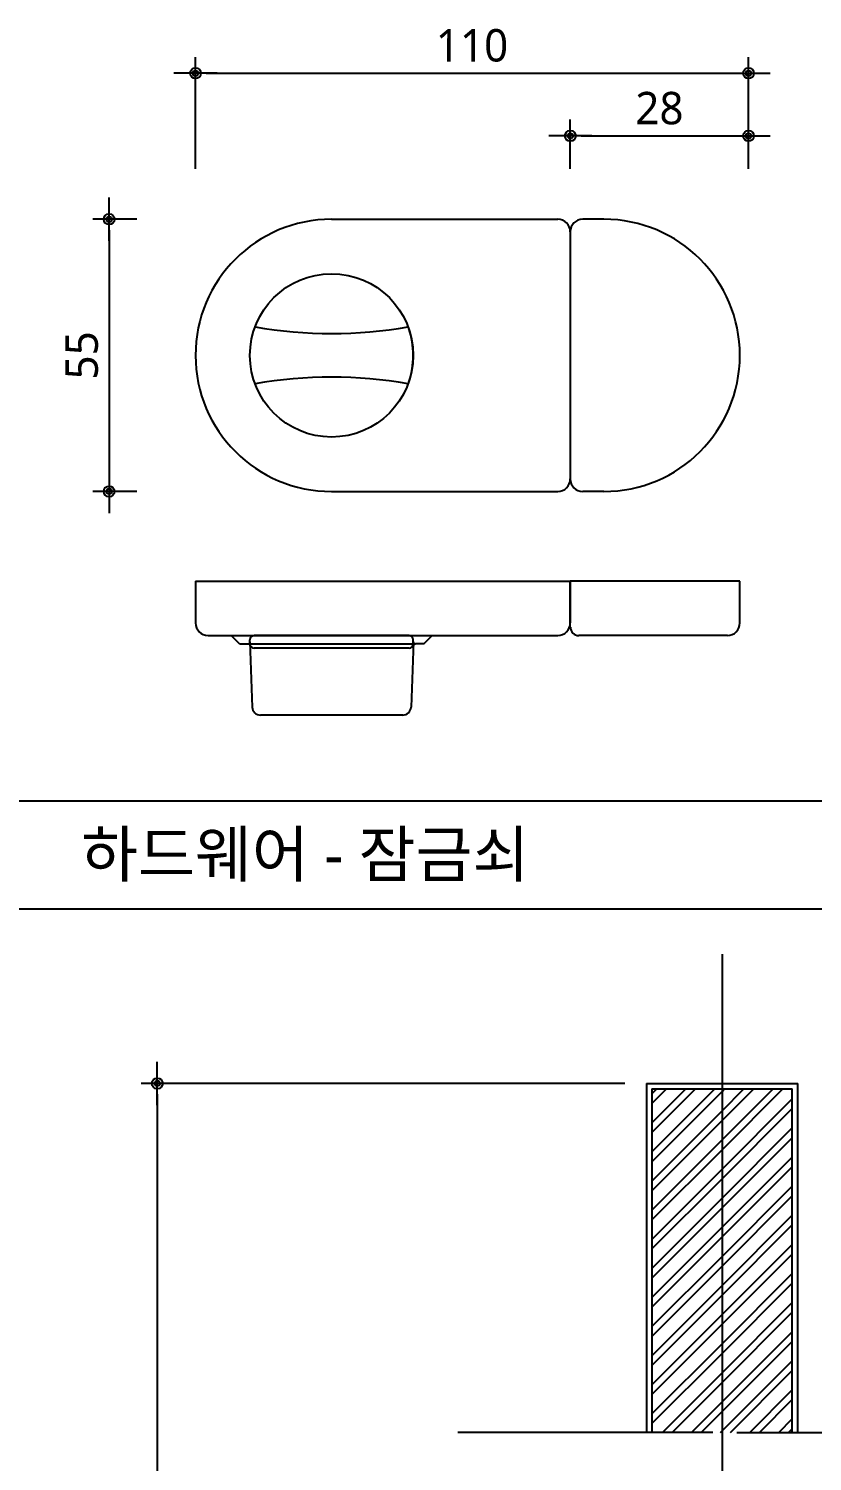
# Model space of a CAD drawing. Extents: x -255 to 8105, y -176 to 5714.
# Drawn here: x 5890 to 6616, y 3140 to 4467 of the extents above; entities that cross this region are included whole.
import ezdxf
from ezdxf.enums import TextEntityAlignment as Align

# ---------------------------------------------------------------- set-up
doc = ezdxf.new("R2010")
doc.units = 0
doc.header["$LTSCALE"] = 30
doc.linetypes.add('CEN', pattern=[62, 60, -1, 0, -1])
doc.layers.get('0').update_dxf_attribs({"linetype": 'CONTINUOUS'})
for name, color, linetype in [('02---제품선', 4, 'CONTINUOUS'), ('C', 2, 'CONTINUOUS'), ('DIM', 7, 'CONTINUOUS'), ('HAT', 8, 'CONTINUOUS'), ('TIT', 3, 'CONTINUOUS'), ('중심선', 1, 'CEN'), ('판넬', 2, 'CONTINUOUS')]:
    doc.layers.add(name, color=color, linetype=linetype)
doc.styles.add('돋움', font='malgun.ttf')

# ---------------------------------------------------------------- blocks, each defined once
blk = doc.blocks.new('DIMDOT')
at = {"linetype": 'Continuous'}
blk.add_line((-2, 0), (2, 0), dxfattribs=at)
for radius in [0.5, 0.25]:
    blk.add_circle((0, 0), radius, dxfattribs=at)
blk = doc.blocks.new('UNI-01', base_point=(7634, 7239))
at = {"color": 8}
for p, q in [((13467.1, 10990.8), (14886.8, 10990.8)), ((13467.1, 10890.8), (14886.8, 10890.8))]:
    blk.add_line(p, q, dxfattribs=at)
for p, q in [((14157.7, 10406.1), (13921.8, 10406.1)), ((14179.9, 10406.1), (14415.8, 10406.1))]:
    blk.add_line(p, q)
at = {"layer": '02---제품선'}
for p, q in [((13804.8, 11529.1), (14014.2, 11529.1)), ((14056.8, 11529.1), (14037.4, 11529.1)), ((14025.8, 11517.5), (14025.8, 11288.7)), ((14025.8, 11517.5), (14025.8, 11288.7)), ((13804.8, 11277.1), (14014.2, 11277.1)), ((14056.8, 11277.1), (14037.4, 11277.1)), ((13678.8, 11194.1), (14025.8, 11194.1)), ((13678.8, 11194.1), (13678.8, 11155.4)), ((14025.8, 11194.1), (14025.8, 11155.4)), ((14182.8, 11194.1), (14025.8, 11194.1)), ((14025.8, 11151.5), (14025.8, 11194.1)), ((14182.8, 11155.4), (14182.8, 11194.1)), ((13690.5, 11143.7), (13711.8, 11143.7)), ((13711.8, 11143.7), (13897.9, 11143.7)), ((13719.5, 11136), (13711.8, 11143.7)), ((13876.5, 11143.7), (13733.1, 11143.7)), ((13890.1, 11136), (13897.9, 11143.7)), ((13897.9, 11143.7), (14014.2, 11143.7)), ((14171.2, 11143.7), (14033.6, 11143.7)), ((13719.5, 11136), (13727.3, 11136)), ((13727.3, 11136), (13882.4, 11136)), ((13729.2, 11136), (13729.2, 11139.8)), ((13729.2, 11137.9), (13731.3, 11077.5)), ((13876.5, 11132.1), (13733.1, 11132.1)), ((13880.5, 11137.9), (13878.4, 11077.5)), ((13880.4, 11136), (13880.4, 11139.8)), ((13890.1, 11136), (13882.4, 11136)), ((13870.6, 11070.1), (13739, 11070.1))]:
    blk.add_line(p, q, dxfattribs=at)
blk.add_circle((13804.8, 11403.1), 75.6, dxfattribs=at)
blk.add_circle((13804.8, 11403.1), 75.6, dxfattribs=at)
for centre, radius, start, end in [((13804.8, 11403.1), 126, 90, 180), ((14014.2, 11517.5), 11.6, 0, 90), ((14037.4, 11517.5), 11.6, 90, 180), ((14056.8, 11403.1), 126, 0, 90), ((13804.8, 11839.9), 416.6, 260.2031, 279.7969), ((13804.8, 11403.1), 75.6, 340.7512, 19.2488), ((13804.8, 11403.1), 126, 180, 270), ((14056.8, 11403.1), 126, 270, 0), ((13804.8, 10966.3), 416.6, 80.2031, 99.7969), ((14014.2, 11288.7), 11.6, 270, 0), ((14037.4, 11288.7), 11.6, 180, 270), ((13690.5, 11155.4), 11.6, 180, 270), ((14014.2, 11155.4), 11.6, 270, 0), ((14171.2, 11155.4), 11.6, 270, 0), ((13733.1, 11139.8), 3.88, 90, 180), ((13876.5, 11139.8), 3.88, 0, 90), ((14033.6, 11151.5), 7.75, 180, 270), ((13733.1, 11136), 3.88, 180, 270), ((13876.5, 11136), 3.88, 270, 0), ((13739, 11077.8), 7.75, 182, 270), ((13870.6, 11077.8), 7.75, 270, 358)]:
    blk.add_arc(centre, radius, start, end, dxfattribs=at)
at = {"layer": 'C'}
for p, q in [((14101.3, 10724.1), (14101.3, 10406.1)), ((14101.3, 10724.1), (14231.3, 10724.1)), ((14231.3, 10406.1), (14231.3, 10724.1))]:
    blk.add_line(p, q, dxfattribs=at)
at = {"layer": 'DIM', "ltscale": 10}
for p, q in [((13678.8, 11575.7), (13678.8, 11679.3)), ((14190.8, 11575.7), (14190.8, 11679.3)), ((13688.8, 11664.3), (14180.8, 11664.3)), ((14025.8, 11575.7), (14025.8, 11621.3)), ((14190.8, 11575.7), (14190.8, 11621.3)), ((14035.8, 11606.3), (14180.8, 11606.3)), ((13624.5, 11529.1), (13583.8, 11529.1)), ((13598.8, 11519.1), (13598.8, 11287.1)), ((13624.5, 11277.1), (13583.8, 11277.1)), ((14076.3, 10729.1), (13628.4, 10729.1)), ((13643.4, 10719.1), (13643.4, 8400.1))]:
    blk.add_line(p, q, dxfattribs=at)
at = {"layer": 'HAT', "linetype": 'Continuous'}
for p, q in [((14101.3, 10719.5), (14105.8, 10724.1)), ((14101.3, 10692.6), (14132.7, 10724.1)), ((14101.3, 10665.7), (14159.7, 10724.1)), ((14101.3, 10710.6), (14114.8, 10724.1)), ((14101.3, 10683.6), (14141.7, 10724.1)), ((14101.3, 10656.7), (14166.3, 10721.7)), ((14166.3, 10703.7), (14186.6, 10724.1)), ((14166.3, 10676.8), (14213.6, 10724.1)), ((14166.3, 10721.7), (14168.7, 10724.1)), ((14166.3, 10694.7), (14195.6, 10724.1)), ((14166.3, 10667.8), (14222.6, 10724.1)), ((14101.3, 10638.7), (14166.3, 10703.7)), ((14166.3, 10649.8), (14231.3, 10714.8)), ((14166.3, 10640.9), (14231.3, 10705.9)), ((14101.3, 10629.7), (14166.3, 10694.7)), ((14101.3, 10611.8), (14166.3, 10676.8)), ((14166.3, 10622.9), (14231.3, 10687.9)), ((14166.3, 10613.9), (14231.3, 10678.9)), ((14101.3, 10602.8), (14166.3, 10667.8)), ((14166.3, 10596), (14231.3, 10661)), ((14166.3, 10587), (14231.3, 10652)), ((14101.3, 10584.8), (14166.3, 10649.8)), ((14101.3, 10575.9), (14166.3, 10640.9)), ((14166.3, 10569), (14231.3, 10634)), ((14166.3, 10560), (14231.3, 10625)), ((14101.3, 10557.9), (14166.3, 10622.9)), ((14101.3, 10548.9), (14166.3, 10613.9)), ((14166.3, 10542.1), (14231.3, 10607.1)), ((14166.3, 10533.1), (14231.3, 10598.1)), ((14101.3, 10531), (14166.3, 10596)), ((14101.3, 10522), (14166.3, 10587)), ((14166.3, 10515.1), (14231.3, 10580.1)), ((14166.3, 10506.2), (14231.3, 10571.2)), ((14101.3, 10504), (14166.3, 10569)), ((14101.3, 10495), (14166.3, 10560)), ((14166.3, 10488.2), (14231.3, 10553.2)), ((14166.3, 10479.2), (14231.3, 10544.2)), ((14101.3, 10477.1), (14166.3, 10542.1)), ((14101.3, 10468.1), (14166.3, 10533.1)), ((14166.3, 10461.3), (14231.3, 10526.3)), ((14166.3, 10452.3), (14231.3, 10517.3)), ((14101.3, 10450.1), (14166.3, 10515.1)), ((14101.3, 10441.2), (14166.3, 10506.2)), ((14166.3, 10434.3), (14231.3, 10499.3)), ((14101.3, 10423.2), (14166.3, 10488.2)), ((14101.3, 10414.2), (14166.3, 10479.2)), ((14166.3, 10425.3), (14231.3, 10490.3)), ((14166.3, 10407.4), (14231.3, 10472.4)), ((14111.1, 10406.1), (14166.3, 10461.3)), ((14120.1, 10406.1), (14166.3, 10452.3)), ((14174, 10406.1), (14231.3, 10463.4)), ((14192, 10406.1), (14231.3, 10445.4)), ((14138.1, 10406.1), (14166.3, 10434.3)), ((14147.1, 10406.1), (14166.3, 10425.3)), ((14200.9, 10406.1), (14231.3, 10436.5)), ((14218.9, 10406.1), (14231.3, 10418.5)), ((14165, 10406.1), (14166.3, 10407.4)), ((14227.9, 10406.1), (14231.3, 10409.5))]:
    blk.add_line(p, q, dxfattribs=at)
at = {"layer": '중심선'}
blk.add_line((14166.3, 10848.7), (14166.3, 7612.5), dxfattribs=at)
at = {"layer": '판넬', "color": 1}
for p, q in [((14096.3, 10729.1), (14096.3, 10406.1)), ((14096.3, 10729.1), (14236.3, 10729.1)), ((14236.3, 10406.1), (14236.3, 10729.1))]:
    blk.add_line(p, q, dxfattribs=at)
at = {"layer": 'DIM', "xscale": 10, "yscale": 10, "zscale": 10}
for p, rotation in [((13678.8, 11664.3), 180), ((14025.8, 11606.3), 180), ((13598.8, 11529.1), 90), ((13598.8, 11277.1), 270), ((13643.4, 10729.1), 90)]:
    blk.add_blockref('DIMDOT', p, dxfattribs=dict(at, rotation=rotation))
for p in [(14190.8, 11664.3), (14190.8, 11606.3)]:
    blk.add_blockref('DIMDOT', p, dxfattribs=at)
at = {"layer": 'DIM', "color": 3, "char_height": 30, "attachment_point": 5, "style": '돋움'}
for s, insert in [('110', (13934.8, 11689.9)), ('28', (14108.3, 11631.8))]:
    blk.add_mtext(s, dxfattribs=dict(at, insert=insert))
at = {"layer": 'DIM', "color": 3, "insert": (13573.6, 11403.1), "char_height": 30, "attachment_point": 5, "rotation": 90, "style": '돋움'}
blk.add_mtext('55', dxfattribs=at)
at = {"layer": 'TIT', "style": '돋움'}
blk.add_text('하드웨어 - 잠금쇠', height=42, dxfattribs=at).set_placement((13987.9, 10920.3), align=Align.RIGHT)

msp = doc.modelspace()

# ---------------------------------------------------------------- block references
msp.add_blockref('UNI-01', (0, 0))

doc.saveas('drawing.dxf')
